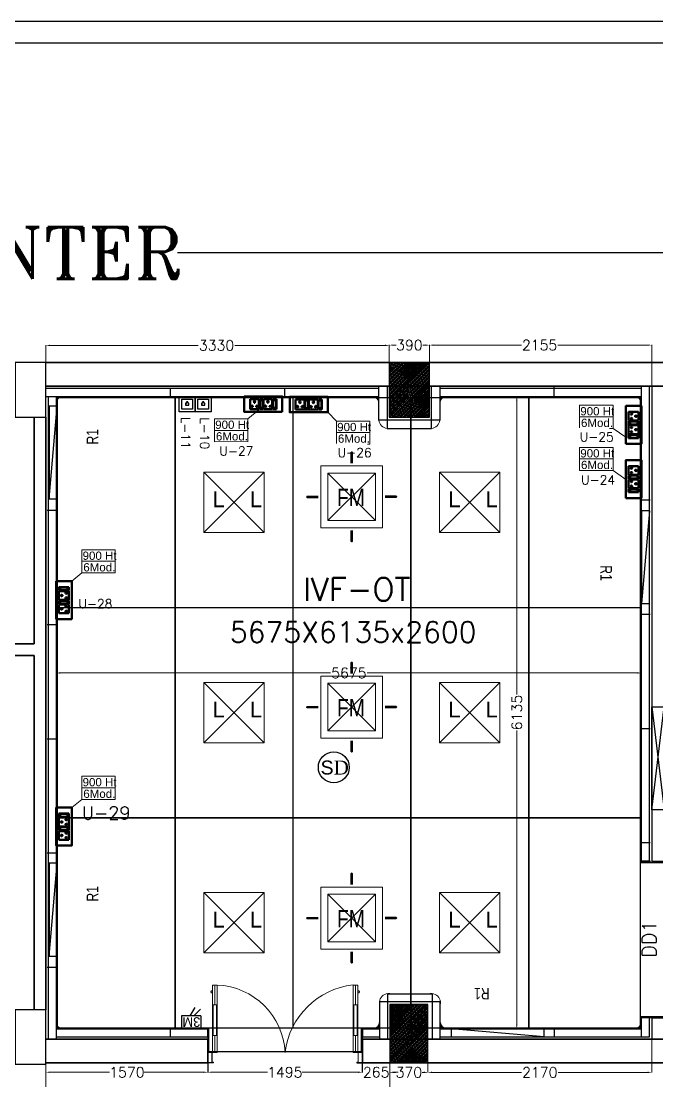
# Model space of a CAD drawing. Header units: millimetres. Extents: x 1327414 to 2139344, y -346496 to -91575.
# Drawn here: x 2107859 to 2114024, y -248326 to -238045 of the extents above; entities that cross this region are included whole.
import ezdxf
from ezdxf.enums import TextEntityAlignment as Align

# ---------------------------------------------------------------- set-up
doc = ezdxf.new("R2010")
doc.units = ezdxf.units.MM
doc.header["$LTSCALE"] = 600
doc.header["$MEASUREMENT"] = 0
doc.header["$PDMODE"] = 35
for name, pattern in [('1', [0]), ('CONTINU', [0]), ('DASHED', [0.75, 0.5, -0.25]), ('DASHED2', [0.375, 0.25, -0.125])]:
    doc.linetypes.add(name, pattern=pattern)
for name, color, linetype, lineweight in [('0 Room description', 6, 'Continuous', 5), ('0 Room Dimensions', 7, 'Continuous', 0), ('1200 Door', 144, 'Continuous', 5), ('90deg Corner', 96, 'Continuous', 0), ('Ahlada 50mm Ceiling Panels', 191, 'Continuous', 0), ('Ahlada 50mm Wall Panel', 94, 'Continuous', 0), ('Ahlada Coving', 3, 'Continuous', 0), ('C-Section', 3, 'Continuous', 9), ('D.F', 251, 'Continuous', 5), ('DIM', 7, 'Continuous', 0), ('Double Leaf Door', 4, 'Continuous', 18), ('ELE. 2N0S OF 6-16 UPS SOCKETS', 191, 'Continuous', 15), ('FA-BELOW SMOKE DERECTOR', 1, 'Continuous', 25), ('FA-FIRE TEXT', 7, 'Continuous', 0), ('MEP_HVAC_RA_RAISERS', 3, 'Continuous', 30), ('MEP_HVAC_SUPPLY_DIFFUSER', 5, 'Continuous', 30), ('P-Wall', 8, 'Continuous', 35), ('Partition-80WP', 7, 'Continuous', 5), ('Supply Diffusers', 3, 'Continuous', 0)]:
    doc.layers.add(name, color=color, linetype=linetype, lineweight=lineweight)
doc.layers.add('CFT_LOOPING', color=7, linetype='1', lineweight=0, true_color=0xd6d600)
doc.layers.add('ELE-42W EMERGENCY DOWN LIGHT', color=7, linetype='Continuous', lineweight=0, true_color=0x608ec6)
for name, color, linetype in [('col', 5, 'Continuous'), ('Dimensions', 7, 'Continuous'), ('ELE-3M UPS P.SB', 3, 'Continuous'), ('ELE-LIGHTING TEXT', 7, 'Continuous'), ('ELE.LAN POINT', 3, 'Continuous'), ('Pass Box', 30, 'Continuous'), ('TEXT', 6, 'Continuous'), ('wall', 1, 'Continuous')]:
    doc.layers.add(name, color=color, linetype=linetype)
doc.styles.add('ARIAL', font='arial.ttf')
doc.styles.add('ARIEL', font='sanss___.ttf', dxfattribs={"width": 0.75})
doc.styles.add('PDF Times New Roman', font='times.ttf')
doc.styles.add('ROMAN', font='arial.ttf', dxfattribs={"width": 0.8})
doc.styles.add('ROMANS', font='romans.shx')
doc.styles.add('ROMANT', font='romant.shx')
doc.styles.add('SIMPLEX', font='SIMPLEX')
doc.styles.get("Standard").update_dxf_attribs({"font": 'stylu.ttf'})
doc.dimstyles.new('AEPL1', dxfattribs={"dimtxt": 100, "dimasz": 40, "dimexe": 1.25, "dimexo": 5, "dimtad": 0, "dimdec": 0, "dimtxsty": 'ROMANS', "dimcen": 2.5, "dimclrd": 250, "dimclre": 250, "dimclrt": 7, "dimadec": 0, "dimazin": 0, "dimtfac": 1, "dimtdec": 0, "dimtmove": 0, "dimatfit": 3, "dimfxl": 0, "dimlwd": 0, "dimlwe": 0, "dimarcsym": 0})
doc.dimstyles.get("Standard").update_dxf_attribs({"dimscale": 1.5, "dimtxt": 150, "dimasz": 150, "dimexe": 100, "dimexo": 100, "dimgap": 0.25, "dimtad": 0, "dimdec": 0, "dimzin": 0, "dimdsep": 46, "dimtxsty": 'ARIAL', "dimcen": 0.09, "dimdle": 100, "dimclrd": 7, "dimclre": 7, "dimclrt": 7, "dimadec": 0, "dimazin": 0, "dimtfac": 1, "dimtdec": 0, "dimtofl": 0, "dimtmove": 0, "dimatfit": 3, "dimfxl": 0, "dimtolj": 1, "dimtzin": 0, "dimarcsym": 0})

# ---------------------------------------------------------------- blocks, each defined once
blk = doc.blocks.new('*D153')
at = {"layer": 'D.F', "color": 5, "lineweight": -2, "transparency": 16777216}
for p, q in [((2089059, -241256), (2089059, -240194)), ((2122334, -241256), (2122334, -240194)), ((2089559, -240294), (2102018, -240294)), ((2121834, -240294), (2109376, -240294))]:
    blk.add_line(p, q, dxfattribs=at)
at = {"layer": 'D.F', "color": 5, "transparency": 16777216}
for points in [[(2089559, -240211), (2089559, -240378), (2089059, -240294)], [(2121834, -240378), (2121834, -240211), (2122334, -240294)]]:
    blk.add_solid(points, dxfattribs=at)
at = {"layer": 'Defpoints', "color": 0, "transparency": 16777216}
for p in [(2089059, -240294), (2089059, -241356), (2122334, -241356)]:
    blk.add_point(p, dxfattribs=at)
at = {"layer": 'D.F', "color": 7, "transparency": 16777216, "insert": (2105697, -240294), "char_height": 750, "attachment_point": 5, "style": 'ROMANT'}
blk.add_mtext('\\A1;{\\H0.6667x;INFERTILITY CENTER}', dxfattribs=at)
blk = doc.blocks.new('A010004 Mezz.F. Layout Plan$0$b & c')
at = {"layer": 'Ahlada Coving', "color": 3}
for p, q in [((-4.1, 40.9), (-5.7, 42.5)), ((-2.7, 7.8), (-3.7, 7.8)), ((-3.7, 7.8), (-2.7, 6)), ((4.9, 15.3), (-2.7, 7.8)), ((-2.7, 6), (5.7, 14.4)), ((8.7, 11.4), (0.3, 3)), ((0.3, 3), (2.1, 2)), ((2.1, 3), (9.7, 10.6)), ((2.1, 2), (2.1, 3)), ((36.9, 0), (35.3, 1.6))]:
    blk.add_line(p, q, dxfattribs=at)
blk.add_lwpolyline([(-5.7, 30.7), (-5.7, 5.7), (0, 0), (25, 0), (22.8, 1.5), (13.2, 1.5), (3.6, 4.5), (3.6, 1.5), (0.6, 1.5), (-4.2, 6.3), (-4.2, 9.3), (-1.2, 9.3), (-4.2, 18.9), (-4.2, 28.4), (-5.7, 30.7)], dxfattribs=at)
for radius, start, end in [(44, 181.95475, 220.59761), (42.5, 184.1661, 265.90598), (44, 222.22858, 227.77458), (44, 229.40556, 268.11195)]:
    blk.add_arc((38.3, 44), radius, start, end, dxfattribs=at)
blk = doc.blocks.new('C SECTION')
at = {"layer": 'C-Section'}
for p, q in [((3564373, -608564), (3564614, -608564)), ((3564373, -608564), (3564373, -608595)), ((3564373, -608595), (3564374, -608595)), ((3564374, -608565), (3564613, -608565)), ((3564374, -608565), (3564374, -608595)), ((3564613, -608565), (3564613, -608595)), ((3564613, -608595), (3564614, -608595)), ((3564614, -608564), (3564614, -608595))]:
    blk.add_line(p, q, dxfattribs=at)
blk = doc.blocks.new('90D_CORNER_COVE')
at = {"layer": '90deg Corner', "color": 3}
for p, q in [((-59, 66), (-40, 66)), ((-40, -15), (-40, 66)), ((-59, -15), (-40, -15)), ((-40, -15), (-40, -34)), ((-40, -15), (40, -15)), ((40, -15), (40, -34))]:
    blk.add_line(p, q, dxfattribs=at)
blk.add_arc((-49, -23), 89.4, 5.4288, 84.5712, dxfattribs=at)
blk = doc.blocks.new('*D154')
at = {"layer": 'Defpoints', "color": 0, "transparency": 16777216}
for p in [(2111429, -241191), (2111429, -241356), (2108099, -241586)]:
    blk.add_point(p, dxfattribs=at)
at = {"layer": 'DIM', "color": 250, "lineweight": 0, "transparency": 16777216}
for p, q in [((2108099, -241581), (2108099, -241190)), ((2108139, -241191), (2109577, -241191)), ((2111389, -241191), (2109931, -241191)), ((2111429, -241351), (2111429, -241190))]:
    blk.add_line(p, q, dxfattribs=at)
at = {"layer": 'DIM', "color": 250, "transparency": 16777216}
for points in [[(2108139, -241184), (2108139, -241198), (2108099, -241191)], [(2111389, -241198), (2111389, -241184), (2111429, -241191)]]:
    blk.add_solid(points, dxfattribs=at)
at = {"layer": 'DIM', "color": 7, "transparency": 16777216, "insert": (2109754, -241191), "char_height": 100, "attachment_point": 5, "style": 'ROMANS'}
blk.add_mtext('3330', dxfattribs=at)
blk = doc.blocks.new('*D155')
at = {"layer": 'Defpoints', "color": 0, "transparency": 16777216}
for p in [(2113974, -241188), (2111819, -241399), (2113974, -241586)]:
    blk.add_point(p, dxfattribs=at)
at = {"layer": 'DIM', "color": 250, "lineweight": 0, "transparency": 16777216}
for p, q in [((2111819, -241394), (2111819, -241187)), ((2111859, -241188), (2112710, -241188)), ((2113934, -241188), (2113063, -241188)), ((2113974, -241581), (2113974, -241187))]:
    blk.add_line(p, q, dxfattribs=at)
at = {"layer": 'DIM', "color": 250, "transparency": 16777216}
for points in [[(2111859, -241182), (2111859, -241195), (2111819, -241188)], [(2113934, -241195), (2113934, -241182), (2113974, -241188)]]:
    blk.add_solid(points, dxfattribs=at)
at = {"layer": 'DIM', "color": 7, "transparency": 16777216, "insert": (2112887, -241188), "char_height": 100, "attachment_point": 5, "style": 'ROMANS'}
blk.add_mtext('2155', dxfattribs=at)
blk = doc.blocks.new('*D158')
at = {"layer": 'Defpoints', "color": 0, "transparency": 16777216}
for p in [(2108099, -247254), (2111434, -247949), (2111434, -248615)]:
    blk.add_point(p, dxfattribs=at)
at = {"layer": 'DIM', "color": 250, "lineweight": 0, "transparency": 16777216}
for p, q in [((2108099, -247259), (2108099, -248616)), ((2111434, -247954), (2111434, -248616)), ((2108139, -248615), (2109590, -248615)), ((2111394, -248615), (2109943, -248615))]:
    blk.add_line(p, q, dxfattribs=at)
at = {"layer": 'DIM', "color": 250, "transparency": 16777216}
for points in [[(2108139, -248609), (2108139, -248622), (2108099, -248615)], [(2111394, -248622), (2111394, -248609), (2111434, -248615)]]:
    blk.add_solid(points, dxfattribs=at)
at = {"layer": 'DIM', "color": 7, "transparency": 16777216, "insert": (2109767, -248615), "char_height": 100, "attachment_point": 5, "style": 'ROMANS'}
blk.add_mtext('3335', dxfattribs=at)
blk = doc.blocks.new('*D159')
at = {"layer": 'Defpoints', "color": 0, "transparency": 16777216}
for p in [(2111804, -247586), (2113974, -247703), (2113974, -248244)]:
    blk.add_point(p, dxfattribs=at)
at = {"layer": 'DIM', "color": 250, "lineweight": 0, "transparency": 16777216}
for p, q in [((2111804, -247591), (2111804, -248245)), ((2113974, -247708), (2113974, -248245)), ((2111844, -248244), (2112712, -248244)), ((2113934, -248244), (2113066, -248244))]:
    blk.add_line(p, q, dxfattribs=at)
at = {"layer": 'DIM', "color": 250, "transparency": 16777216}
for points in [[(2111844, -248237), (2111844, -248251), (2111804, -248244)], [(2113934, -248251), (2113934, -248237), (2113974, -248244)]]:
    blk.add_solid(points, dxfattribs=at)
at = {"layer": 'DIM', "color": 7, "transparency": 16777216, "insert": (2112889, -248244), "char_height": 100, "attachment_point": 5, "style": 'ROMANS'}
blk.add_mtext('2170', dxfattribs=at)
blk = doc.blocks.new('*D162')
at = {"layer": 'Defpoints', "color": 0, "transparency": 16777216}
for p in [(2109671, -248071), (2111166, -248071), (2111166, -248243)]:
    blk.add_point(p, dxfattribs=at)
at = {"layer": 'DIM', "color": 250, "lineweight": 0, "transparency": 16777216}
for p, q in [((2109671, -248076), (2109671, -248244)), ((2111166, -248076), (2111166, -248244)), ((2109711, -248243), (2110247, -248243)), ((2111126, -248243), (2110585, -248243))]:
    blk.add_line(p, q, dxfattribs=at)
at = {"layer": 'DIM', "color": 250, "transparency": 16777216}
for points in [[(2109711, -248236), (2109711, -248249), (2109671, -248243)], [(2111126, -248249), (2111126, -248236), (2111166, -248243)]]:
    blk.add_solid(points, dxfattribs=at)
at = {"layer": 'DIM', "color": 7, "transparency": 16777216, "insert": (2110416, -248243), "char_height": 100, "attachment_point": 5, "style": 'ROMANS'}
blk.add_mtext('1495', dxfattribs=at)
blk = doc.blocks.new('1800x80')
at = {"layer": 'Double Leaf Door'}
for points in [[(101760, -25418), (101765, -25418), (101765, -25121), (101760, -25121)], [(101804, -25121), (101799, -25121), (101799, -25418), (101804, -25418)], [(103123, -25121), (103128, -25121), (103128, -25418), (103123, -25418)], [(103167, -25418), (103162, -25418), (103162, -25121), (103167, -25121)]]:
    blk.add_hatch(color=6, dxfattribs=at).paths.add_polyline_path(points)
at = {"layer": 'Double Leaf Door', "color": 8}
for p, q in [((101760, -25582), (101760, -24928)), ((101760, -24928), (101804, -24928)), ((101782, -25121), (101782, -24928)), ((101804, -24928), (101804, -25582)), ((103167, -24928), (103123, -24928)), ((103123, -24928), (103123, -25582)), ((103145, -25121), (103145, -24928)), ((103167, -25582), (103167, -24928)), ((101746, -24985), (101746, -25003)), ((101760, -24983), (101748, -24983)), ((101748, -25005), (101760, -25005)), ((101760, -24983), (101760, -25005)), ((103167, -24983), (103179, -24983)), ((103167, -24983), (103167, -25005)), ((103179, -25005), (103167, -25005)), ((103181, -24985), (103181, -25003)), ((101782, -25582), (101782, -25418)), ((103145, -25582), (103145, -25418)), ((101716, -25582), (101716, -25682)), ((101756, -25582), (101716, -25582)), ((101718, -25584), (101718, -25680)), ((101754, -25584), (101718, -25584)), ((101754, -25679), (101754, -25584)), ((101756, -25677), (101756, -25582)), ((101804, -25582), (101760, -25582)), ((103123, -25582), (103167, -25582)), ((103171, -25677), (103171, -25582)), ((103171, -25582), (103211, -25582)), ((103173, -25679), (103173, -25584)), ((103173, -25584), (103209, -25584)), ((103209, -25584), (103209, -25680)), ((103211, -25582), (103211, -25682)), ((101716, -25682), (101756, -25682)), ((101718, -25680), (101756, -25680)), ((101766, -25679), (101754, -25679)), ((101768, -25677), (101756, -25677)), ((101756, -25680), (101766, -25680)), ((101756, -25682), (101768, -25682)), ((101766, -25680), (101766, -25679)), ((101768, -25682), (101768, -25677)), ((103159, -25682), (103159, -25677)), ((103159, -25677), (103171, -25677)), ((103171, -25682), (103159, -25682)), ((103161, -25680), (103161, -25679)), ((103161, -25679), (103173, -25679)), ((103171, -25680), (103161, -25680)), ((103209, -25680), (103171, -25680)), ((103211, -25682), (103171, -25682))]:
    blk.add_line(p, q, dxfattribs=at)
at = {"layer": 'Double Leaf Door', "color": 6}
for p, q in [((101804, -25121), (101760, -25121)), ((101760, -25121), (101760, -25418)), ((101765, -25418), (101765, -25121)), ((101799, -25418), (101799, -25121)), ((101804, -25418), (101804, -25121)), ((103123, -25418), (103123, -25121)), ((103123, -25121), (103167, -25121)), ((103128, -25418), (103128, -25121)), ((103162, -25418), (103162, -25121)), ((103167, -25121), (103167, -25418)), ((101760, -25418), (101804, -25418)), ((103167, -25418), (103123, -25418))]:
    blk.add_line(p, q, dxfattribs=at)
at = {"layer": 'Double Leaf Door', "color": 6, "ltscale": 100}
for p, q in [((101799, -25121), (101799, -25418)), ((103128, -25121), (103128, -25418))]:
    blk.add_line(p, q, dxfattribs=at)
at = {"layer": 'Double Leaf Door', "color": 6}
for points in [[(101760, -25121), (101760, -25418), (101765, -25418), (101765, -25121), (101760, -25121)], [(101804, -25121), (101804, -25418), (101799, -25418), (101799, -25121), (101804, -25121)], [(103123, -25121), (103123, -25418), (103128, -25418), (103128, -25121), (103123, -25121)], [(103167, -25121), (103167, -25418), (103162, -25418), (103162, -25121), (103167, -25121)]]:
    blk.add_lwpolyline(points, dxfattribs=at)
at = {"layer": 'Double Leaf Door', "ltscale": 5000}
for points in [[(101760, -25121), (101760, -25418), (101765, -25418), (101765, -25121), (101760, -25121)], [(103167, -25121), (103167, -25418), (103162, -25418), (103162, -25121), (103167, -25121)]]:
    blk.add_lwpolyline(points, dxfattribs=at)
at = {"layer": 'Double Leaf Door', "color": 8}
for centre, radius, start, end in [((101723, -25669), 746, 6.7253, 83.7504), ((103152, -25616), 689, 92.3631, 177.1612), ((101746, -24994), 3.72, 90, 270), ((101748, -24985), 1.98, 90, 180), ((101748, -25003), 1.98, 180, 270), ((103179, -24985), 1.98, 0, 90), ((103179, -25003), 1.98, 270, 0), ((103181, -24994), 3.72, 270, 90)]:
    blk.add_arc(centre, radius, start, end, dxfattribs=at)
blk = doc.blocks.new('*D163')
at = {"layer": 'Defpoints', "color": 0, "transparency": 16777216}
for p in [(2108099, -247921), (2109669, -248151), (2109669, -248243)]:
    blk.add_point(p, dxfattribs=at)
at = {"layer": 'Dimensions', "color": 250, "lineweight": 0, "transparency": 16777216}
for p, q in [((2108099, -247926), (2108099, -248244)), ((2109669, -248156), (2109669, -248244)), ((2108139, -248243), (2108715, -248243)), ((2109629, -248243), (2109053, -248243))]:
    blk.add_line(p, q, dxfattribs=at)
at = {"layer": 'Dimensions', "color": 250, "transparency": 16777216}
for points in [[(2108139, -248236), (2108139, -248249), (2108099, -248243)], [(2109629, -248249), (2109629, -248236), (2109669, -248243)]]:
    blk.add_solid(points, dxfattribs=at)
at = {"layer": 'Dimensions', "color": 7, "transparency": 16777216, "insert": (2108884, -248243), "char_height": 100, "attachment_point": 5, "style": 'ROMANS'}
blk.add_mtext('1570', dxfattribs=at)
blk = doc.blocks.new('*D164')
at = {"layer": 'Defpoints', "color": 0, "transparency": 16777216}
for p in [(2111169, -248151), (2111434, -248151), (2111434, -248243)]:
    blk.add_point(p, dxfattribs=at)
at = {"layer": 'Dimensions', "color": 250, "lineweight": 0, "transparency": 16777216}
for p, q in [((2111169, -248156), (2111169, -248244)), ((2111434, -248156), (2111434, -248244)), ((2111129, -248243), (2111089, -248243)), ((2111169, -248243), (2111173, -248243)), ((2111434, -248243), (2111431, -248243)), ((2111474, -248243), (2111514, -248243))]:
    blk.add_line(p, q, dxfattribs=at)
at = {"layer": 'Dimensions', "color": 250, "transparency": 16777216}
for points in [[(2111129, -248249), (2111129, -248236), (2111169, -248243)], [(2111474, -248236), (2111474, -248249), (2111434, -248243)]]:
    blk.add_solid(points, dxfattribs=at)
at = {"layer": 'Dimensions', "color": 7, "transparency": 16777216, "insert": (2111302, -248243), "char_height": 100, "attachment_point": 5, "style": 'ROMANS'}
blk.add_mtext('265', dxfattribs=at)
blk = doc.blocks.new('Voice')
at = {"layer": 'ELE.LAN POINT', "color": 3}
for points in [[(0, -31.8), (127.9, -31.8), (127.9, 92), (0, 92)], [(21.9, -10), (106, -10), (106, 70.1), (21.9, 70.1)], [(77.3, 21.4), (69.7, 21.4), (69.7, 11.7), (58.1, 11.7), (58.1, 21.4), (50.6, 21.4), (50.6, 38.7), (77.3, 38.7)], [(75.9, 22.8), (68.4, 22.8), (68.4, 13), (59.5, 13), (59.5, 22.8), (52, 22.8), (52, 37.4), (75.9, 37.4)]]:
    blk.add_lwpolyline(points, close=True, dxfattribs=at)
blk = doc.blocks.new('6MODULE-UPS')
at = {"layer": 'ELE. 2N0S OF 6-16 UPS SOCKETS', "color": 223, "lineweight": 50}
for p, q in [((-5.7, 91.9), (-5.7, 19.7)), ((-5.7, 91.9), (-5.7, 19.7)), ((19.4, 91.9), (-5.7, 91.9)), ((-5.7, 91.9), (19.4, 91.9)), ((-3.6, 84), (-3.6, 27.6)), ((17.3, 84), (-3.6, 84)), ((17.3, 27.6), (17.3, 84)), ((19.4, 19.7), (19.4, 91.9)), ((23.6, 91.9), (86.9, 91.9)), ((23.6, 19.7), (23.6, 91.9)), ((86.9, 91.9), (86.9, 19.7)), ((91.1, 91.9), (91.1, 19.7)), ((91.1, 91.9), (91.1, 19.7)), ((116.2, 91.9), (91.1, 91.9)), ((91.1, 91.9), (116.2, 91.9)), ((93.2, 84), (93.2, 27.6)), ((114.1, 84), (93.2, 84)), ((114.1, 27.6), (114.1, 84)), ((116.2, 19.7), (116.2, 91.9)), ((120.4, 19.7), (120.4, 91.9)), ((120.4, 91.9), (183.6, 91.9)), ((183.6, 91.9), (183.6, 19.7)), ((-5.7, 19.7), (19.4, 19.7)), ((-3.6, 30.1), (17.3, 30.1)), ((-3.6, 27.6), (17.3, 27.6)), ((86.9, 19.7), (23.6, 19.7)), ((91.1, 19.7), (116.2, 19.7)), ((93.2, 30.1), (114.1, 30.1)), ((93.2, 27.6), (114.1, 27.6)), ((183.6, 19.7), (120.4, 19.7))]:
    blk.add_line(p, q, dxfattribs=at)
blk.add_lwpolyline([(-48.1, 0), (226, 0), (226, 111.6), (-48.1, 111.6)], close=True, dxfattribs=at)
for centre, radius, start, end in [((55.3, 73.6), 4.92, 307.15837, 232.84163), ((152, 73.6), 4.92, 307.15837, 232.84163), ((37.2, 41.7), 4.24, 5.26891, 272.51003), ((40.6, 38.8), 3.42, 202.68381, 75.09514), ((55.3, 68.7), 3.14, 161.40312, 18.59688), ((69.9, 38.8), 3.42, 104.90486, 337.31619), ((73.3, 41.7), 4.24, 267.48997, 174.73109), ((134, 41.7), 4.24, 5.26891, 272.51003), ((137.3, 38.8), 3.42, 202.68381, 75.09514), ((152, 68.7), 3.14, 161.40312, 18.59688), ((166.7, 38.8), 3.42, 104.90486, 337.31619), ((170, 41.7), 4.24, 267.48997, 174.73109)]:
    blk.add_arc(centre, radius, start, end, dxfattribs=at)
blk = doc.blocks.new('3M UPS SB')
at = {"layer": 'ELE-3M UPS P.SB', "color": 3}
for p, q in [((-134, 160), (-69, 265)), ((-240, 160), (-240, 0)), ((0, 160), (-240, 160)), ((-88, 160), (-3, 245)), ((0, 160), (0, 0))]:
    blk.add_line(p, q, dxfattribs=at)
blk.add_text('3M', height=120, rotation=180, dxfattribs=at).set_placement((-6, 143))
blk = doc.blocks.new('54W EME')
for p, q in [((-293, 292), (292, -293)), ((292, 292), (-293, -293))]:
    blk.add_line(p, q)
at = {"layer": 'ELE-42W EMERGENCY DOWN LIGHT'}
blk.add_lwpolyline([(-293, -293), (-293, 292), (292, 292), (292, -293)], close=True, dxfattribs=at)
at = {"char_height": 154, "width": 324.96, "attachment_point": 1, "style": 'ARIAL'}
for insert in [(-207, 107), (153, 107)]:
    blk.add_mtext('L', dxfattribs=dict(at, insert=insert))
blk = doc.blocks.new('pass Box')
at = {"layer": 'Dimensions', "color": 30, "true_color": 0xf8991e}
for p, q in [((1718491, -257291), (1718611, -258291)), ((1718491, -258291), (1718611, -257291))]:
    blk.add_line(p, q, dxfattribs=at)
blk.add_lwpolyline([(1718491, -258291), (1718491, -257291), (1718611, -257291), (1718611, -258291)], close=True, dxfattribs=at)
blk = doc.blocks.new('*D173')
at = {"layer": 'Defpoints', "color": 0, "transparency": 16777216}
for p in [(2113874, -243887), (2113874, -244369), (2108199, -244753)]:
    blk.add_point(p, dxfattribs=at)
at = {"layer": 'Dimensions', "color": 250, "lineweight": 0, "transparency": 16777216}
for p, q in [((2113874, -243892), (2113874, -244370)), ((2108199, -244748), (2108199, -244368)), ((2108239, -244369), (2110860, -244369)), ((2113834, -244369), (2111213, -244369))]:
    blk.add_line(p, q, dxfattribs=at)
at = {"layer": 'Dimensions', "color": 250, "transparency": 16777216}
for points in [[(2108239, -244362), (2108239, -244376), (2108199, -244369)], [(2113834, -244376), (2113834, -244362), (2113874, -244369)]]:
    blk.add_solid(points, dxfattribs=at)
at = {"layer": 'Dimensions', "color": 7, "transparency": 16777216, "insert": (2111037, -244369), "char_height": 100, "attachment_point": 5, "style": 'ROMANS'}
blk.add_mtext('5675', dxfattribs=at)
blk = doc.blocks.new('*D174')
at = {"layer": 'Defpoints', "color": 0, "transparency": 16777216}
for p in [(2112578, -241686), (2112578, -247821), (2112666, -247821)]:
    blk.add_point(p, dxfattribs=at)
at = {"layer": 'Dimensions', "color": 250, "lineweight": 0, "transparency": 16777216}
for p, q in [((2112583, -241686), (2112667, -241686)), ((2112666, -241726), (2112666, -244579)), ((2112666, -247781), (2112666, -244927)), ((2112583, -247821), (2112667, -247821))]:
    blk.add_line(p, q, dxfattribs=at)
at = {"layer": 'Dimensions', "color": 250, "transparency": 16777216}
for points in [[(2112672, -241726), (2112659, -241726), (2112666, -241686)], [(2112659, -247781), (2112672, -247781), (2112666, -247821)]]:
    blk.add_solid(points, dxfattribs=at)
at = {"layer": 'Dimensions', "color": 7, "transparency": 16777216, "insert": (2112666, -244753), "char_height": 100, "attachment_point": 5, "rotation": 90, "style": 'ROMANS'}
blk.add_mtext('6135', dxfattribs=at)
blk = doc.blocks.new('*D177')
at = {"layer": 'Defpoints', "color": 0, "transparency": 16777216}
for p in [(2111434, -248151), (2111804, -248151), (2111804, -248244)]:
    blk.add_point(p, dxfattribs=at)
at = {"layer": 'Dimensions', "color": 250, "lineweight": 0, "transparency": 16777216}
for p, q in [((2111434, -248156), (2111434, -248245)), ((2111804, -248156), (2111804, -248245)), ((2111474, -248244), (2111490, -248244)), ((2111764, -248244), (2111748, -248244))]:
    blk.add_line(p, q, dxfattribs=at)
at = {"layer": 'Dimensions', "color": 250, "transparency": 16777216}
for points in [[(2111474, -248237), (2111474, -248251), (2111434, -248244)], [(2111764, -248251), (2111764, -248237), (2111804, -248244)]]:
    blk.add_solid(points, dxfattribs=at)
at = {"layer": 'Dimensions', "color": 7, "transparency": 16777216, "insert": (2111619, -248244), "char_height": 100, "attachment_point": 5, "style": 'ROMANS'}
blk.add_mtext('370', dxfattribs=at)
blk = doc.blocks.new('*D179')
at = {"layer": 'Defpoints', "color": 0, "transparency": 16777216}
for p in [(2111819, -241188), (2111429, -241356), (2111819, -241356)]:
    blk.add_point(p, dxfattribs=at)
at = {"layer": 'Dimensions', "color": 250, "lineweight": 0, "transparency": 16777216}
for p, q in [((2111429, -241351), (2111429, -241187)), ((2111469, -241188), (2111495, -241188)), ((2111779, -241188), (2111753, -241188)), ((2111819, -241351), (2111819, -241187))]:
    blk.add_line(p, q, dxfattribs=at)
at = {"layer": 'Dimensions', "color": 250, "transparency": 16777216}
for points in [[(2111469, -241182), (2111469, -241195), (2111429, -241188)], [(2111779, -241195), (2111779, -241182), (2111819, -241188)]]:
    blk.add_solid(points, dxfattribs=at)
at = {"layer": 'Dimensions', "color": 7, "transparency": 16777216, "insert": (2111624, -241188), "char_height": 100, "attachment_point": 5, "style": 'ROMANS'}
blk.add_mtext('390', dxfattribs=at)
blk = doc.blocks.new('SMOKE DETECTOR')
at = {"layer": 'FA-BELOW SMOKE DERECTOR', "color": 7}
blk.add_circle((931029, -118294), 166, dxfattribs=at)
at = {"layer": 'FA-BELOW SMOKE DERECTOR', "insert": (930887, -118373), "char_height": 150, "attachment_point": 7, "style": 'PDF Times New Roman'}
blk.add_mtext('{\\fArial|b0|i0|c0|p34;S}D', dxfattribs=at)
blk = doc.blocks.new('FM3')
at = {"layer": 'Supply Diffusers'}
for p, q in [((235, -235), (-235, 235)), ((-235, -235), (235, 235))]:
    blk.add_line(p, q, dxfattribs=at)
at = {"layer": 'Supply Diffusers', "color": 7}
for points in [[(1, 451, 0, 150, 0), (1, 391, 25, 25, 0), (1, 330, 25, 25, 0)], [(-451, -1, 0, 150, 0), (-391, -1, 25, 25, 0), (-330, -1, 25, 25, 0)], [(451, 1, 0, 150, 0), (390, 1, 25, 25, 0), (330, 1, 25, 25, 0)], [(1, -451, 0, 150, 0), (1, -390, 25, 25, 0), (1, -330, 25, 25, 0)]]:
    blk.add_lwpolyline(points, format="xyseb", dxfattribs=at)
at = {"layer": 'Supply Diffusers', "linetype": 'DASHED', "ltscale": 5}
blk.add_lwpolyline([(-305, -305), (305, -305), (305, 305), (-305, 305)], close=True, dxfattribs=at)
at = {"layer": 'Supply Diffusers'}
blk.add_lwpolyline([(-235, -235), (235, -235), (235, 235), (-235, 235)], close=True, dxfattribs=at)
at = {"layer": 'Supply Diffusers', "style": 'ROMAN', "width": 0.8}
blk.add_text('FM', height=170, dxfattribs=at).set_placement((-144, -90))
blk = doc.blocks.new('SA DIFFUSER 600X600MM')
at = {"layer": 'Supply Diffusers', "color": 1, "xscale": 0.9836065573758823, "yscale": 0.9836065573758823, "zscale": 0.9836065573758823}
blk.add_blockref('FM3', (1302830, -127949, 14385), dxfattribs=at)
blk = doc.blocks.new('RA_RAISER')
at = {"layer": 'MEP_HVAC_RA_RAISERS', "lineweight": 25}
blk.add_line((3561966, -606673), (3562866, -606753), dxfattribs=at)
blk.add_lwpolyline([(3562866, -606673), (3561966, -606673), (3561966, -606753), (3562866, -606753)], close=True, dxfattribs=at)
blk.add_lwpolyline([(3562416, -606784, 0, 66.4, 0), (3562416, -606862, 0, 0, 0), (3562416, -606988, 0, 0, 0), (3562516, -606988, 0, 0, 0), (3562241, -607053, 0, 0, 0), (3562393, -607053, 0, 0, 0), (3562393, -607148, 0, 0, 0)], format="xyseb", dxfattribs=at)
at = {"layer": 'MEP_HVAC_RA_RAISERS', "lineweight": 25, "insert": (3562494, -607037), "char_height": 112.5, "width": 174.15, "attachment_point": 1, "style": 'ARIEL'}
blk.add_mtext('R1', dxfattribs=at)

msp = doc.modelspace()

# ---------------------------------------------------------------- hatches: boundary and pattern name
at = {"layer": 'DIM'}
h = msp.add_hatch(dxfattribs=at)
h.set_pattern_fill('ANSI38', color=256, scale=100)
h.set_pattern_definition([(45, (627316.993, -51292.912), (-8.83883476, 8.83883476), []), (135, (627316.993, -51292.912), (-26.51650429, 8.83883476), [31.25, -18.75])])
h.paths.add_polyline_path([(2111429.1, -241885.8), (2111819.1, -241885.8), (2111819.1, -241585.8), (2111819.1, -241355.8), (2111429.1, -241355.8)])
h = msp.add_hatch(dxfattribs=at)
h.set_pattern_fill('ANSI38', color=256, scale=100)
h.set_pattern_definition([(45, (627231.993, -51277.912), (-8.83883476, 8.83883476), []), (135, (627231.993, -51277.912), (-26.51650429, 8.83883476), [31.25, -18.75])])
h.paths.add_polyline_path([(2111804.1, -248150.8), (2111804.1, -247920.8), (2111804.1, -247585.8), (2111434.1, -247585.8), (2111434.1, -247920.8), (2111434.1, -248150.8)])

# ---------------------------------------------------------------- linework, layer by layer
for points in [[(2124380.5, -238045.4), (2124380.5, -266855.7), (2083807.4, -266855.7), (2083807.4, -238045.4)], [(2124171.8, -238254.1), (2124171.8, -266647.1), (2084016, -266647.1), (2084016, -238254.1)]]:
    msp.add_lwpolyline(points, close=True)
at = {"layer": 'Ahlada 50mm Ceiling Panels', "linetype": 'ByBlock', "lineweight": -2}
for p, q in [((2108209.1, -241695.8), (2113863.9, -241695.8)), ((2108209.1, -241695.8), (2108209.1, -247810.8)), ((2109349.1, -241695.8), (2109349.1, -247810.8)), ((2109352.1, -241695.8), (2109352.1, -247810.8)), ((2110492.1, -241695.8), (2110492.1, -247810.8)), ((2110495.1, -241695.8), (2110495.1, -247810.8)), ((2111635.1, -241695.8), (2111635.1, -247810.8)), ((2111638.1, -241695.8), (2111638.1, -247810.8)), ((2112778.1, -241695.8), (2112778.1, -247810.8)), ((2112781.1, -241695.8), (2112781.1, -247810.8)), ((2113863.9, -247810.8), (2113863.9, -241695.8)), ((2108209.1, -243732.3), (2113863.9, -243732.3)), ((2108209.1, -243735.3), (2113863.9, -243735.3)), ((2108209.1, -245771.8), (2113863.9, -245771.8)), ((2108209.1, -245774.8), (2113863.9, -245774.8)), ((2113866.9, -246206.6), (2114201.1, -246206.6)), ((2113866.9, -247706.6), (2113866.9, -246206.6)), ((2114201.1, -247706.6), (2113866.9, -247706.6)), ((2108209.1, -247810.8), (2113863.9, -247810.8)), ((2109678.9, -248040.8), (2109678.9, -247813.8)), ((2111159.9, -247813.8), (2109678.9, -247813.8)), ((2111159.9, -248040.8), (2111159.9, -247813.8)), ((2109678.9, -248040.8), (2111159.9, -248040.8))]:
    msp.add_line(p, q, dxfattribs=at)
at = {"layer": 'Ahlada 50mm Wall Panel', "linetype": 'ByBlock', "lineweight": -2}
for p, q in [((2113873.9, -246196.6), (2113873.9, -241585.8)), ((2113953.9, -246196.6), (2113953.9, -241585.8)), ((2108099.1, -241605.8), (2111329.1, -241605.8)), ((2108099.1, -241685.8), (2111329.1, -241685.8)), ((2108119.1, -241685.8), (2108119.1, -247920.8)), ((2108199.1, -241685.8), (2108199.1, -247920.8)), ((2111919.1, -241605.8), (2113873.9, -241605.8)), ((2111919.1, -241685.8), (2113873.9, -241685.8)), ((2113953.9, -246196.6), (2113873.9, -246196.6)), ((2113974.9, -246196.6), (2113974.1, -246196.6)), ((2113873.9, -247900.8), (2113873.9, -247716.6)), ((2113974.1, -247716.6), (2113873.9, -247716.6)), ((2113953.9, -247900.8), (2113953.9, -247716.6)), ((2108199.1, -247820.8), (2109667.4, -247820.8)), ((2109667.4, -247820.8), (2109667.4, -247900.8)), ((2111168.9, -247820.8), (2111334.1, -247820.8)), ((2111168.9, -247820.8), (2111168.9, -247900.8)), ((2111924.1, -247820.8), (2113873.9, -247820.8)), ((2108199.1, -247900.8), (2109667.4, -247900.8)), ((2111168.9, -247900.8), (2111334.1, -247900.8)), ((2111924.1, -247900.8), (2113953.9, -247900.8))]:
    msp.add_line(p, q, dxfattribs=at)
for points in [[(2111409.1, -241585.8), (2111409.1, -241915.8), (2111329.1, -241915.8), (2111329.1, -241585.8)], [(2111919.1, -241585.8), (2111919.1, -241915.8), (2111839.1, -241915.8), (2111839.1, -241585.8)], [(2111414.1, -247920.8), (2111414.1, -247560.8), (2111334.1, -247560.8), (2111334.1, -247920.8)], [(2111924.1, -247920.8), (2111924.1, -247560.8), (2111844.1, -247560.8), (2111844.1, -247920.8)]]:
    msp.add_lwpolyline(points, dxfattribs=at)
for points in [[(2111409.1, -241915.8), (2111409.1, -241995.8), (2111839.1, -241995.8), (2111839.1, -241915.8)], [(2111414.1, -247560.8), (2111414.1, -247480.8), (2111844.1, -247480.8), (2111844.1, -247560.8)]]:
    msp.add_lwpolyline(points, close=True, dxfattribs=at)
at = {"layer": 'C-Section'}
for points in [[(2109669.7, -248150.6), (2109669.7, -247815.5), (2109639.7, -247815.5), (2109639.7, -247814.5), (2109670.7, -247814.5), (2109670.7, -248150.6)], [(2111168.1, -248150.6), (2111168.1, -247815.5), (2111198.1, -247815.5), (2111198.1, -247814.5), (2111167.1, -247814.5), (2111167.1, -248150.6)]]:
    msp.add_lwpolyline(points, close=True, dxfattribs=at)
at = {"layer": 'CFT_LOOPING', "color": 7, "linetype": 'DASHED2', "ltscale": 5}
for p, q in [((2110058.1, -241902.5), (2110162.3, -241816.9)), ((2110916.5, -241924.8), (2110831.7, -241839.3)), ((2113598.9, -241996.6), (2113723.9, -242082.7)), ((2113598.9, -242405), (2113723.9, -242491.1)), ((2108447.1, -243398.2), (2108349.1, -243478.6)), ((2108447.1, -245595.4), (2108349.1, -245675.8))]:
    msp.add_line(p, q, dxfattribs=at)
for points in [[(2113274.1, -241771.6), (2113598.9, -241771.6), (2113598.9, -241884.1), (2113274.1, -241884.1)], [(2113274.1, -241884.1), (2113598.9, -241884.1), (2113598.9, -241996.6), (2113274.1, -241996.6)], [(2109733.2, -241902.5), (2110058.1, -241902.5), (2110058.1, -242015), (2109733.2, -242015)], [(2110916.5, -241924.8), (2111241.3, -241924.8), (2111241.3, -242037.3), (2110916.5, -242037.3)], [(2109733.2, -242015), (2110058.1, -242015), (2110058.1, -242127.5), (2109733.2, -242127.5)], [(2110916.5, -242037.3), (2111241.3, -242037.3), (2111241.3, -242149.8), (2110916.5, -242149.8)], [(2113274.1, -242180), (2113598.9, -242180), (2113598.9, -242292.5), (2113274.1, -242292.5)], [(2113274.1, -242292.5), (2113598.9, -242292.5), (2113598.9, -242405), (2113274.1, -242405)], [(2108447.1, -243173.2), (2108771.9, -243173.2), (2108771.9, -243285.7), (2108447.1, -243285.7)], [(2108447.1, -243285.7), (2108771.9, -243285.7), (2108771.9, -243398.2), (2108447.1, -243398.2)], [(2108447.1, -245370.4), (2108771.9, -245370.4), (2108771.9, -245482.9), (2108447.1, -245482.9)], [(2108447.1, -245482.9), (2108771.9, -245482.9), (2108771.9, -245595.4), (2108447.1, -245595.4)]]:
    msp.add_lwpolyline(points, close=True, dxfattribs=at)
at = {"layer": 'col'}
for points in [[(2107799.1, -241885.8), (2108099.1, -241885.8), (2108099.1, -241355.8), (2107799.1, -241355.8)], [(2111429.1, -241885.8), (2111819.1, -241885.8), (2111819.1, -241355.8), (2111429.1, -241355.8)], [(2107799.1, -248165.8), (2108099.1, -248165.8), (2108099.1, -247635.8), (2107799.1, -247635.8)], [(2111434.1, -248150.8), (2111804.1, -248150.8), (2111804.1, -247585.8), (2111434.1, -247585.8)]]:
    msp.add_lwpolyline(points, close=True, dxfattribs=at)
at = {"layer": 'P-Wall', "color": 8}
for p, q in [((2119759.4, -241355.8), (2108099.1, -241355.8)), ((2119759.4, -241585.8), (2108099.1, -241585.8)), ((2107984.1, -241885.8), (2107984.1, -244085.8)), ((2108099.1, -241885.8), (2108099.1, -247635.8)), ((2105089.1, -244085.8), (2107984.1, -244085.8)), ((2105439.1, -244200.8), (2107984.1, -244200.8)), ((2107984.1, -244200.8), (2107984.1, -247635.8))]:
    msp.add_line(p, q, dxfattribs=at)
at = {"layer": 'P-Wall', "color": 8, "linetype": 'Continuous'}
for p, q in [((2108099.1, -247920.8), (2109668.9, -247920.8)), ((2109668.9, -247920.8), (2109668.9, -248150.8)), ((2111167.1, -247920.8), (2114094.1, -247920.8)), ((2108099.1, -248150.8), (2109668.9, -248150.8)), ((2111115.4, -248150.8), (2113589.1, -248150.8)), ((2113589.1, -248150.8), (2119189.1, -248150.8))]:
    msp.add_line(p, q, dxfattribs=at)
at = {"layer": 'P-Wall', "linetype": 'Continuous'}
msp.add_line((2111449.8, -248150.8), (2111434.1, -248150.8), dxfattribs=at)
at = {"layer": 'Partition-80WP', "ltscale": 0.5}
for p, q in [((2109304.4, -241601.1), (2109304.4, -241696.4)), ((2109307.4, -241601.1), (2109307.4, -241696.4)), ((2110412.4, -241601.1), (2110412.4, -241696.4)), ((2110415.4, -241601.1), (2110415.4, -241696.4)), ((2113024.1, -241596.1), (2113024.1, -241691.4)), ((2113027.1, -241596.1), (2113027.1, -241691.4)), ((2113959.2, -242690.5), (2113864, -242690.5)), ((2113959.2, -242693.5), (2113864, -242693.5)), ((2108205.4, -242790.8), (2108110.1, -242790.8)), ((2108205.4, -242793.8), (2108110.1, -242793.8)), ((2113959.2, -243798.5), (2113864, -243798.5)), ((2113959.2, -243801.5), (2113864, -243801.5)), ((2108205.4, -243898.8), (2108110.1, -243898.8)), ((2108205.4, -243901.8), (2108110.1, -243901.8)), ((2113959.2, -244906.5), (2113864, -244906.5)), ((2113959.2, -244909.5), (2113864, -244909.5)), ((2108205.4, -245006.8), (2108110.1, -245006.8)), ((2108205.4, -245009.8), (2108110.1, -245009.8)), ((2108205.4, -246114.8), (2108110.1, -246114.8)), ((2113959.2, -246014.5), (2113864, -246014.5)), ((2113959.2, -246017.5), (2113864, -246017.5)), ((2108205.4, -246117.8), (2108110.1, -246117.8)), ((2113964, -246193.6), (2113868.7, -246193.6)), ((2113964, -246196.6), (2113868.7, -246196.6)), ((2113964, -246196.6), (2113868.7, -246196.6)), ((2108205.4, -247222.8), (2108110.1, -247222.8)), ((2108205.4, -247225.8), (2108110.1, -247225.8)), ((2113964, -247713.4), (2113868.7, -247713.4)), ((2113964, -247716.4), (2113868.7, -247716.4)), ((2113964, -247716.4), (2113868.7, -247716.4)), ((2109304.2, -247811.5), (2109304.2, -247906.8)), ((2109307.2, -247811.5), (2109307.2, -247906.8)), ((2113029.1, -247811.5), (2113029.1, -247906.8)), ((2113032.1, -247811.5), (2113032.1, -247906.8))]:
    msp.add_line(p, q, dxfattribs=at)
at = {"layer": 'wall', "color": 8, "linetype": 'ByBlock'}
for p, q in [((2115124.1, -241585.8), (2111819.1, -241585.8)), ((2113974.1, -241585.8), (2113974.1, -246196.6)), ((2113974.1, -246196.6), (2114094.1, -246196.6)), ((2113974.1, -247716.6), (2114094.1, -247716.6)), ((2113974.1, -247716.6), (2113974.1, -247920.8)), ((2111169.4, -247920.8), (2111169.4, -248150.8)), ((2111169.4, -248150.8), (2111569.1, -248150.8))]:
    msp.add_line(p, q, dxfattribs=at)

# ---------------------------------------------------------------- block references
at = {"layer": '90deg Corner', "rotation": 180}
msp.add_blockref('90D_CORNER_COVE', (2111368.8, -241930.8), dxfattribs=at)
at = {"layer": '90deg Corner', "xscale": -1, "rotation": 180}
msp.add_blockref('90D_CORNER_COVE', (2111879.3, -241930.8), dxfattribs=at)
at = {"layer": '90deg Corner', "xscale": -1}
msp.add_blockref('90D_CORNER_COVE', (2111373.8, -247545.8), dxfattribs=at)
at = {"layer": '90deg Corner'}
msp.add_blockref('90D_CORNER_COVE', (2111884.3, -247545.8), dxfattribs=at)
at = {"layer": 'Ahlada Coving', "ltscale": 500, "yscale": 1.418185559101401, "zscale": 1.418185559101401}
for p, xscale, rotation in [((2108199.1, -241693.8), 1.418185559101401, 270), ((2111329.1, -241693.8), -1.418185559101401, 89.99999999999966), ((2111919.1, -241693.8), 1.418185559101401, 270), ((2113873.9, -241693.8), -1.418185559101401, 89.99999999999972), ((2108199.1, -247812.7), -1.418185559101401, 270), ((2111334.1, -247812.7), 1.418185559101401, 90.00000000000001), ((2111924.1, -247812.7), -1.418185559101401, 270), ((2113873.9, -247812.7), 1.418185559101401, 90.00000000000001)]:
    msp.add_blockref('A010004 Mezz.F. Layout Plan$0$b & c', p, dxfattribs=dict(at, xscale=xscale, rotation=rotation))
at = {"layer": 'C-Section', "color": 8, "xscale": -1, "rotation": 180}
msp.add_blockref('C SECTION', (-1450501, -854770.4), dxfattribs=at)
at = {"layer": 'C-Section', "color": 8}
msp.add_blockref('C SECTION', (-1450500.3, 360848.5), dxfattribs=at)
at = {"layer": 'Double Leaf Door', "color": 8, "xscale": -1}
msp.add_blockref('1800x80', (2212882.6, -222468.9), dxfattribs=at)
at = {"layer": 'ELE-3M UPS P.SB', "color": 6, "xscale": 0.7812500000005363, "yscale": 0.7812500000005363, "zscale": 0.7812500000005363}
msp.add_blockref('3M UPS SB', (2109601.6, -247820.8), dxfattribs=at)
at = {"layer": 'ELE-42W EMERGENCY DOWN LIGHT', "linetype": 'ByBlock'}
for p in [(2109922.1, -242713.8), (2112208.1, -242713.8), (2109922.1, -244753.3), (2112208.1, -244753.3), (2109922.1, -246792.3), (2112208.1, -246792.3)]:
    msp.add_blockref('54W EME', p, dxfattribs=at)
at = {"layer": 'ELE. 2N0S OF 6-16 UPS SOCKETS', "xscale": -1.344445831101533, "yscale": 1.344445831101533, "zscale": 1.344445831101533}
for p, rotation in [((2110326.1, -241835.8), 359.9999999999996), ((2110767, -241839.3), 359.9999999999996), ((2113723.9, -242082.7), 269.9999999999994), ((2113723.9, -242607.9), 269.9999999999994), ((2108349.1, -243543.2), 89.9999999999992), ((2108349.1, -245740.5), 89.9999999999992)]:
    msp.add_blockref('6MODULE-UPS', p, dxfattribs=dict(at, rotation=rotation))
at = {"layer": 'ELE.LAN POINT', "color": 7, "xscale": -1.211286963933217, "yscale": 1.211286963933217, "zscale": 1.211286963933217, "rotation": 180}
for p in [(2109391.9, -241724.3), (2109546.8, -241724.3)]:
    msp.add_blockref('Voice', p, dxfattribs=at)
at = {"layer": 'FA-BELOW SMOKE DERECTOR', "color": 6, "xscale": 0.9035551315104862, "yscale": 0.9035551315104862, "zscale": 0.9035551315104862}
msp.add_blockref('SMOKE DETECTOR', (1269654.9, -138399.6), dxfattribs=at)
at = {"layer": 'MEP_HVAC_RA_RAISERS', "linetype": 'ByBlock', "lineweight": 0}
for p, rotation in [((1501456.3, -3804646.6), 89.99999999999999), ((2720626.7, 3319169.8), 270), ((1501456.3, -3809081.2), 89.99999999999999), ((5674895.9, -854573.5), 180)]:
    msp.add_blockref('RA_RAISER', p, dxfattribs=dict(at, rotation=rotation))
at = {"layer": 'MEP_HVAC_SUPPLY_DIFFUSER', "lineweight": 0}
for p in [(808234.1, -116751.3, -14384.8), (808234.1, -118798.2, -14384.8)]:
    msp.add_blockref('SA DIFFUSER 600X600MM', p, dxfattribs=at)
at = {"layer": 'Pass Box'}
msp.add_blockref('pass Box', (395483.1, 12594.7), dxfattribs=at)

# ---------------------------------------------------------------- texts
at = {"layer": '0 Room description', "style": 'SIMPLEX'}
msp.add_text('IVF-OT', height=225, dxfattribs=at).set_placement((2111113.2, -243557.4, -1610551), align=Align.MIDDLE)
at = {"layer": '0 Room Dimensions', "lineweight": 0, "style": 'SIMPLEX'}
msp.add_text('5675X6135x2600', height=201.6, dxfattribs=at).set_placement((2109882, -244073, 241159.2))
at = {"layer": '1200 Door', "color": 7, "linetype": 'ByBlock', "style": 'ROMANS'}
msp.add_text('DD1', height=135.62, rotation=90, dxfattribs=at).set_placement((2114015.9, -247129.7, -28643.5))
at = {"layer": 'ELE-LIGHTING TEXT', "color": 200, "linetype": 'CONTINU', "attachment_point": 1, "style": 'ROMANS'}
for s, insert, char_height, width in [('{\\C256;U-28\\P}', (2108414.3, -243653.9), 87.5, 244.887), ('{\\C256;U-29\\P}', (2108447.2, -245664.2), 125, 349.838)]:
    msp.add_mtext(s, dxfattribs=dict(at, insert=insert, char_height=char_height, width=width))
at = {"layer": 'FA-FIRE TEXT', "color": 200, "linetype": 'CONTINU', "insert": (2109682.7, -241887.7), "char_height": 87.5, "width": 244.887, "attachment_point": 1, "rotation": 270, "style": 'ROMANS'}
msp.add_mtext('{\\C256;L-10\\P}', dxfattribs=at)
at = {"layer": 'TEXT', "color": 7, "char_height": 80, "attachment_point": 1}
for s, insert, width in [('\\A1;{\\fArial|b0|i0|c0|p34;900 Ht\\P}', (2113281.5, -241789.7), 8957.987), ('\\A1;{\\fArial|b0|i0|c0|p34;6Mod.\\P}', (2113288.6, -241902.2), 352.575), ('\\A1;{\\fArial|b0|i0|c0|p34;900 Ht\\P}', (2109740.7, -241920.6), 8957.987), ('\\A1;{\\fArial|b0|i0|c0|p34;900 Ht\\P}', (2110923.9, -241942.9), 8957.987), ('\\A1;{\\fArial|b0|i0|c0|p34;6Mod.\\P}', (2109747.7, -242033.1), 352.575), ('\\A1;{\\fArial|b0|i0|c0|p34;6Mod.\\P}', (2110931, -242055.4), 352.575), ('\\A1;{\\fArial|b0|i0|c0|p34;900 Ht\\P}', (2113281.5, -242198), 8957.987), ('\\A1;{\\fArial|b0|i0|c0|p34;6Mod.\\P}', (2113288.6, -242310.5), 352.575), ('\\A1;{\\fArial|b0|i0|c0|p34;900 Ht\\P}', (2108454.5, -243191.3), 8957.987), ('\\A1;{\\fArial|b0|i0|c0|p34;6Mod.\\P}', (2108461.5, -243303.8), 352.575), ('\\A1;{\\fArial|b0|i0|c0|p34;900 Ht\\P}', (2108454.5, -245388.5), 8957.987), ('\\A1;{\\fArial|b0|i0|c0|p34;6Mod.\\P}', (2108461.5, -245501), 352.575)]:
    msp.add_mtext(s, dxfattribs=dict(at, insert=insert, width=width))

# ---------------------------------------------------------------- dimensions: what is measured, and where the dimension line sits
at = {"layer": 'D.F'}
dim = msp.add_linear_dim(base=(2089059.1, -240294.2), p1=(2122334.1, -241355.8), p2=(2089059.1, -241355.8), angle=180, text='{\\H0.6667x;INFERTILITY CENTER}', dimstyle='Standard', override={"dimscale": 1, "dimtxt": 750, "dimasz": 500, "dimtxsty": 'ROMANT', "dimclrd": 5, "dimclre": 5, "dimclrt": 7}, dxfattribs=at)
dim.commit()
dim.dimension.update_dxf_attribs({"geometry": '*D153', "text_midpoint": (2105696.6, -240294.2), "dimtype": 161})
at = {"layer": 'DIM'}
for base, p1, p2, picture, middle in [((2111429.1, -241190.9), (2108099.1, -241585.8), (2111429.1, -241355.8), '*D154', (2109754.1, -241190.9)), ((2113974.1, -241188.5), (2111819.1, -241399.4), (2113974.1, -241585.8), '*D155', (2112886.6, -241188.5)), ((2111434.1, -248615.2), (2108099.1, -247253.6), (2111434.1, -247948.9), '*D158', (2109766.6, -248615.2)), ((2113974.1, -248243.9), (2111804.1, -247585.8), (2113974.1, -247702.6), '*D159', (2112889.1, -248243.9)), ((2111166.4, -248242.7), (2109671.4, -248070.6), (2111166.4, -248070.6), '*D162', (2110416.1, -248242.7))]:
    dim = msp.add_linear_dim(base=base, p1=p1, p2=p2, dimstyle='AEPL1', dxfattribs=at)
    dim.commit()
    dim.dimension.update_dxf_attribs({"geometry": picture, "text_midpoint": middle, "dimtype": 160})
at = {"layer": 'Dimensions'}
for base, p1, p2, picture, middle in [((2111819.1, -241188.5), (2111429.1, -241355.8), (2111819.1, -241355.8), '*D179', (2111624.1, -241188.5)), ((2113873.9, -244368.9), (2108199.1, -244753.3), (2113873.9, -243886.5), '*D173', (2111036.5, -244368.9)), ((2109668.9, -248242.7), (2108099.1, -247920.8), (2109668.9, -248150.8), '*D163', (2108884, -248242.7)), ((2111434.1, -248242.7), (2111169.4, -248150.8), (2111434.1, -248150.8), '*D164', (2111301.7, -248242.7)), ((2111804.1, -248243.9), (2111434.1, -248150.8), (2111804.1, -248150.8), '*D177', (2111619.1, -248243.9))]:
    dim = msp.add_linear_dim(base=base, p1=p1, p2=p2, dimstyle='AEPL1', dxfattribs=at)
    dim.commit()
    dim.dimension.update_dxf_attribs({"geometry": picture, "text_midpoint": middle})
dim = msp.add_linear_dim(base=(2112665.8, -247820.8), p1=(2112577.6, -241685.8), p2=(2112577.6, -247820.8), angle=90, dimstyle='AEPL1', dxfattribs=at)
dim.commit()
dim.dimension.update_dxf_attribs({"geometry": '*D174', "text_midpoint": (2112665.8, -244753.3)})

# ---------------------------------------------------------------- next in the draw order: texts
at = {"layer": 'ELE-LIGHTING TEXT', "color": 200, "linetype": 'CONTINU', "char_height": 87.5, "width": 244.887, "attachment_point": 1, "style": 'ROMANS', "bg_fill": 2}
for s, insert in [('{\\C256;U-25\\P}', (2113276.2, -242035.3)), ('{\\C256;U-27\\P}', (2109780.7, -242172)), ('{\\C256;U-26\\P}', (2110927.7, -242187.5)), ('{\\C256;U-24\\P}', (2113289.2, -242452.8))]:
    msp.add_mtext(s, dxfattribs=dict(at, insert=insert))
at = {"layer": 'FA-FIRE TEXT', "color": 200, "linetype": 'CONTINU', "insert": (2109497.2, -241883.6), "char_height": 87.5, "width": 244.887, "attachment_point": 1, "rotation": 270, "style": 'ROMANS', "bg_fill": 2}
msp.add_mtext('{\\C256;L-11\\P}', dxfattribs=at)

# ---------------------------------------------------------------- next in the draw order: block references
at = {"layer": 'MEP_HVAC_SUPPLY_DIFFUSER', "lineweight": 0}
msp.add_blockref('SA DIFFUSER 600X600MM', (808234.1, -114711.2, -14384.8), dxfattribs=at)

doc.saveas('drawing.dxf')
